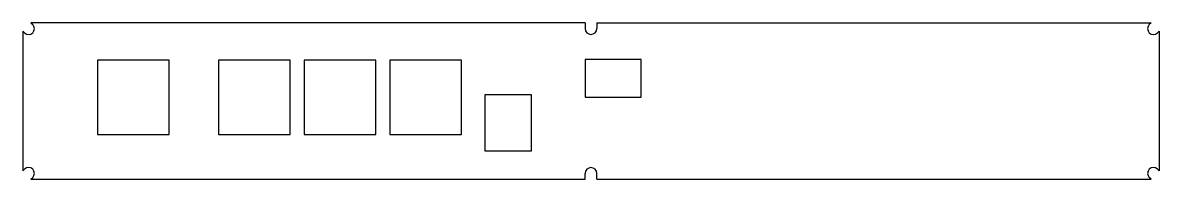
# Model space of a CAD drawing. Header units: millimetres. Extents: x 27 to 271, y 119 to 153.
import ezdxf

# ---------------------------------------------------------------- set-up
doc = ezdxf.new("R2010")
doc.units = ezdxf.units.MM
doc.layers.add('View', color=7, linetype='CONTINUOUS')

msp = doc.modelspace()

# ---------------------------------------------------------------- linework, layer by layer
at = {"layer": 'View'}
for p, q in [((147.652, 152.526), (28.9201, 152.526)), ((28.9201, 152.526), (29.2862, 152.16)), ((147.652, 152.526), (147.652, 151.276)), ((150.152, 152.526), (150.152, 151.276)), ((150.152, 152.526), (268.885, 152.526)), ((268.885, 152.526), (268.518, 152.16)), ((27.1523, 150.758), (27.5184, 150.392)), ((27.1523, 150.758), (27.1523, 120.794)), ((270.652, 150.758), (270.286, 150.392)), ((270.652, 150.758), (270.652, 120.794)), ((58.5023, 144.526), (43.1523, 144.526)), ((43.1523, 144.526), (43.1523, 128.626)), ((58.5023, 128.626), (58.5023, 144.526)), ((84.4523, 144.526), (69.1023, 144.526)), ((69.1023, 144.526), (69.1023, 128.626)), ((84.4523, 128.626), (84.4523, 144.526)), ((102.802, 144.526), (87.4523, 144.526)), ((87.4523, 144.526), (87.4523, 128.626)), ((102.802, 128.626), (102.802, 144.526)), ((121.152, 144.526), (105.802, 144.526)), ((105.802, 144.526), (105.802, 128.626)), ((121.152, 128.626), (121.152, 144.526)), ((159.652, 144.626), (147.652, 144.626)), ((147.652, 144.626), (147.652, 136.626)), ((159.652, 136.626), (159.652, 144.626)), ((136.152, 137.126), (126.152, 137.126)), ((126.152, 137.126), (126.152, 125.126)), ((136.152, 125.126), (136.152, 137.126)), ((147.652, 136.626), (159.652, 136.626)), ((43.1523, 128.626), (58.5023, 128.626)), ((69.1023, 128.626), (84.4523, 128.626)), ((87.4523, 128.626), (102.802, 128.626)), ((105.802, 128.626), (121.152, 128.626)), ((126.152, 125.126), (136.152, 125.126)), ((27.1523, 120.794), (27.5184, 121.16)), ((28.9201, 119.026), (29.2862, 119.392)), ((147.652, 119.026), (147.652, 120.276)), ((150.152, 119.026), (150.152, 120.276)), ((268.885, 119.026), (268.518, 119.392)), ((270.652, 120.794), (270.286, 121.16)), ((28.9201, 119.026), (147.652, 119.026)), ((150.152, 119.026), (268.885, 119.026))]:
    msp.add_line(p, q, dxfattribs=at)
for centre, start, end in [((28.4023, 151.276), -135, 45), ((148.902, 151.276), 180, 0), ((269.402, 151.276), 135, -45), ((28.4023, 120.276), -45, 135), ((148.902, 120.276), 0, 180), ((269.402, 120.276), 45, -135)]:
    msp.add_arc(centre, 1.25, start, end, dxfattribs=at)

doc.saveas('drawing.dxf')
